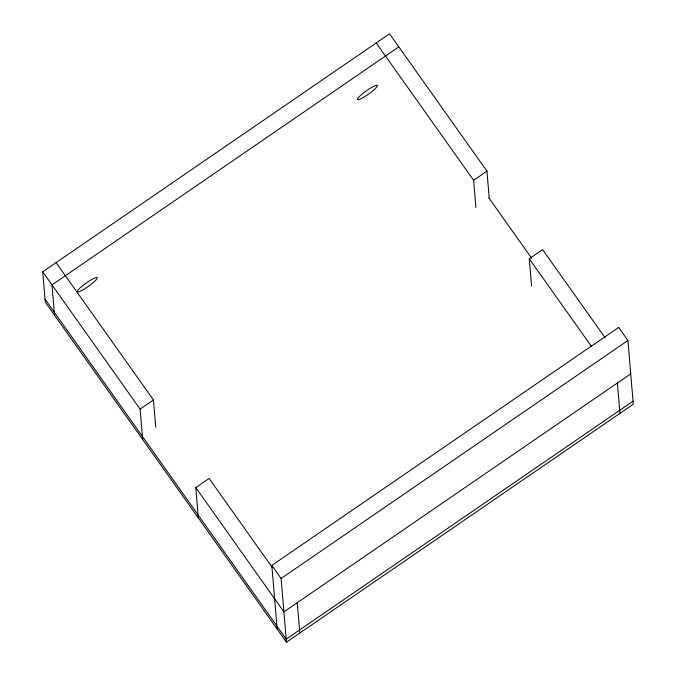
<?xml version="1.0" encoding="UTF-8"?>
<svg xmlns="http://www.w3.org/2000/svg" width="676" height="676" viewBox="0 0 676 676"><rect width="100%" height="100%" fill="white"/><g stroke="black" fill="none" stroke-linecap="round" stroke-linejoin="round"><path stroke-width="1.01" d="M277.177 629.119L271.828 565.398L618.658 327.404L627.936 340.484L633.285 404.206L286.455 642.2L45.267 302.138L42.715 271.794L389.545 33.8L486.948 171.138L489.247 198.44M398.823 46.881L51.993 284.875L54.536 315.219M142.67 439.468L140.118 409.124L153.46 399.972L56.057 262.643M475.904 207.6L473.614 180.289L486.948 171.138M198.33 517.943L195.778 487.599L209.121 478.447L272.327 567.57M531.564 286.075L529.266 258.764L542.608 249.613L605.206 337.873M286.455 642.2L281.106 578.479L627.936 340.484M630.733 373.862L283.903 611.856L195.778 487.599M633.032 401.172L286.201 639.166L45.005 299.105M488.925 197.992L531.666 258.257M376.202 42.951L473.614 180.289M529.266 258.764L591.263 346.171M271.828 565.398L281.106 578.479M42.715 271.794L140.118 409.124M617.399 383.022L619.943 413.357M297.246 602.705L299.798 633.049M153.46 399.972L155.75 427.283M363.35 97.471A12.185 1.977 -35.3 0 0 377.335 85.48A12.185 1.977 -35.3 0 0 361.466 94.615A12.185 1.977 -35.3 0 0 363.35 97.471M83.224 289.691A12.185 1.977 -35.3 0 0 97.2 277.701A12.185 1.977 -35.3 0 0 81.331 286.835A12.185 1.977 -35.3 0 0 83.224 289.691"/></g></svg>
